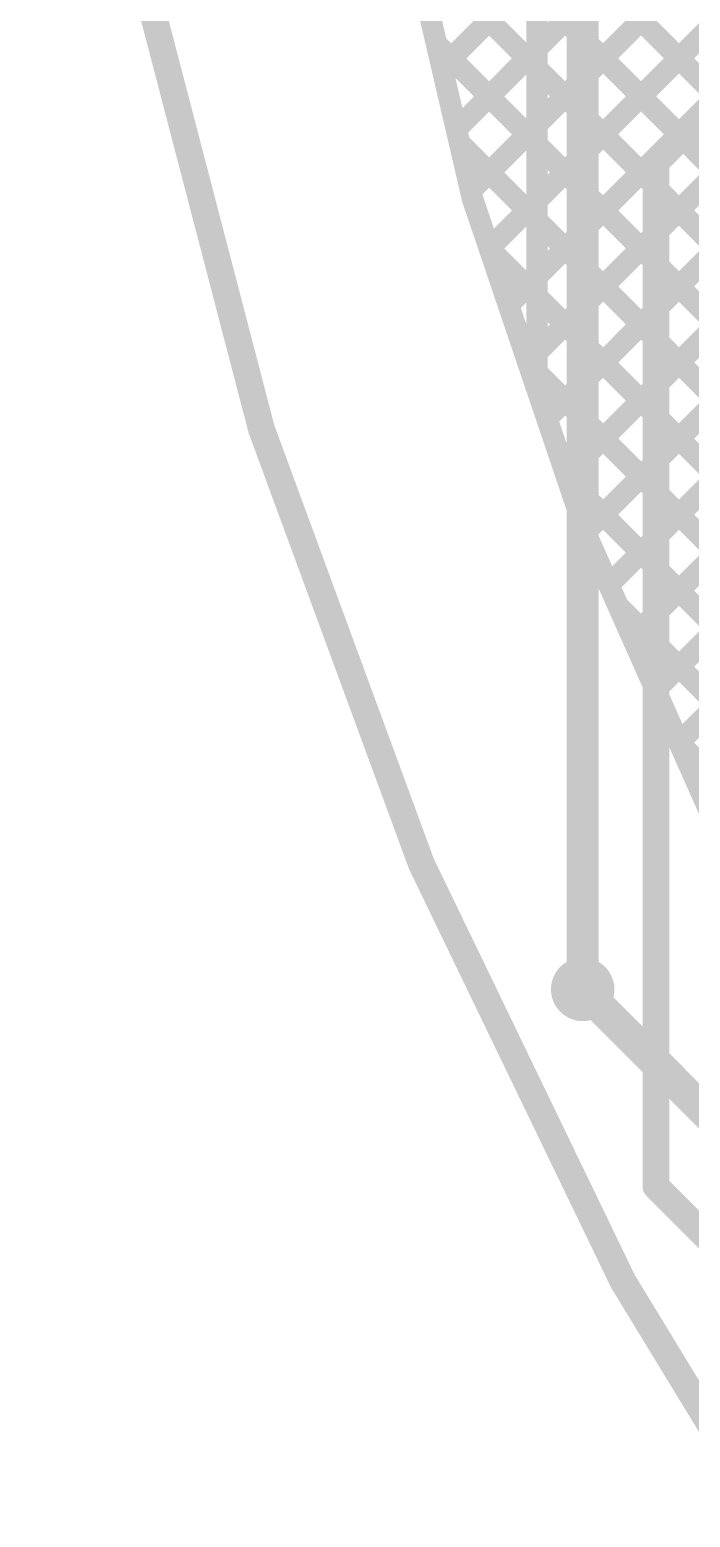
# Model space of a CAD drawing. Header units: millimetres. Extents: x -0.57 to 2.98, y -0.65 to 2.86.
# Drawn here: x -0.575 to -0.329, y 0.192 to 0.745 of the extents above; entities that cross this region are included whole.
import ezdxf

# ---------------------------------------------------------------- set-up
doc = ezdxf.new("R2010")
doc.units = ezdxf.units.MM
doc.header["$MEASUREMENT"] = 0
for name, color, linetype in [('BottomLayer', 5, 'Continuous'), ('BottomSolder', 6, 'Continuous'), ('Mechanical2', 216, 'Continuous'), ('TopLayer', 1, 'Continuous'), ('TopSolder', 216, 'Continuous'), ('ViaHoleLayer', 16, 'Continuous')]:
    doc.layers.add(name, color=color, linetype=linetype)

msp = doc.modelspace()

# ---------------------------------------------------------------- hatches: boundary and pattern name
at = {"layer": 'BottomLayer'}
h = msp.add_hatch(color=5, dxfattribs=at)
edge = h.paths.add_edge_path()
edge.add_arc((-0.36901, 0.38799), 0.01181, 0, 360)
at = {"layer": 'BottomSolder'}
h = msp.add_hatch(color=6, dxfattribs=at)
edge = h.paths.add_edge_path()
edge.add_arc((-0.36901, 0.38799), 0.00791, 0, 360)
at = {"layer": 'TopLayer'}
h = msp.add_hatch(color=1, dxfattribs=at)
edge = h.paths.add_edge_path()
edge.add_arc((-0.36901, 0.38799), 0.01181, 0, 360)
at = {"layer": 'TopSolder'}
h = msp.add_hatch(color=216, dxfattribs=at)
edge = h.paths.add_edge_path()
edge.add_arc((-0.36901, 0.38799), 0.00791, 0, 360)
at = {"layer": 'ViaHoleLayer'}
h = msp.add_hatch(color=16, dxfattribs=at)
edge = h.paths.add_edge_path()
edge.add_arc((-0.36901, 0.38799), 0.00591, 0, 360)

# ---------------------------------------------------------------- linework, layer by layer
at = {"layer": 'BottomLayer'}
for points, const_width in [([(-0.4214, 0.73093), (-0.28, 0.87233)], 0.008), ([(-0.441, 0.815), (-0.41, 0.682)], 0.008), ([(-0.43207, 0.7767), (-0.38601, 0.73064)], 0.008), ([(-0.36901, 0.38799), (-0.36901, 0.75299)], 0.012), ([(-0.38601, 0.61118), (-0.38601, 0.75299)], 0.008), ([(-0.42348, 0.73982), (-0.38601, 0.70236)], 0.008), ([(-0.41606, 0.70799), (-0.38601, 0.73803)], 0.008), ([(-0.34173, 0.69573), (-0.31046, 0.727)], 0.01), ([(-0.41071, 0.68505), (-0.38601, 0.70975)], 0.008), ([(-0.41488, 0.70294), (-0.38601, 0.67407)], 0.008), ([(-0.34173, 0.31473), (-0.34173, 0.69573)], 0.01), ([(-0.41, 0.682), (-0.38601, 0.61118)], 0.008), ([(-0.4038, 0.66368), (-0.38601, 0.68147)], 0.008), ([(-0.40374, 0.66352), (-0.38601, 0.64579)], 0.008), ([(-0.39664, 0.64255), (-0.38601, 0.65318)], 0.008), ([(-0.34173, 0.31473), (-0.23, 0.203)], 0.01)]:
    msp.add_lwpolyline(points, dxfattribs=dict(at, const_width=const_width))
for points, const_width in [([(-0.42548, 0.73982, 1), (-0.42148, 0.73982, 1)], 0.004), ([(-0.38801, 0.73803, 1), (-0.38401, 0.73803, 1)], 0.004), ([(-0.4234, 0.73093, 1), (-0.4194, 0.73093, 1)], 0.004), ([(-0.38801, 0.73064, 1), (-0.38401, 0.73064, 1)], 0.004), ([(-0.41806, 0.70799, 1), (-0.41406, 0.70799, 1)], 0.004), ([(-0.38801, 0.70975, 1), (-0.38401, 0.70975, 1)], 0.004), ([(-0.41688, 0.70294, 1), (-0.41288, 0.70294, 1)], 0.004), ([(-0.38801, 0.70236, 1), (-0.38401, 0.70236, 1)], 0.004), ([(-0.34423, 0.69573, 1), (-0.33923, 0.69573, 1)], 0.005), ([(-0.34423, 0.69573, 1), (-0.33923, 0.69573, 1)], 0.005), ([(-0.41271, 0.68505, 1), (-0.40871, 0.68505, 1)], 0.004), ([(-0.412, 0.682, 1), (-0.408, 0.682, 1)], 0.004), ([(-0.412, 0.682, 1), (-0.408, 0.682, 1)], 0.004), ([(-0.38801, 0.68147, 1), (-0.38401, 0.68147, 1)], 0.004), ([(-0.38801, 0.67407, 1), (-0.38401, 0.67407, 1)], 0.004), ([(-0.4058, 0.66368, 1), (-0.4018, 0.66368, 1)], 0.004), ([(-0.40574, 0.66352, 1), (-0.40174, 0.66352, 1)], 0.004), ([(-0.38801, 0.65318, 1), (-0.38401, 0.65318, 1)], 0.004), ([(-0.38801, 0.64579, 1), (-0.38401, 0.64579, 1)], 0.004), ([(-0.39864, 0.64255, 1), (-0.39464, 0.64255, 1)], 0.004), ([(-0.38801, 0.61118, 1), (-0.38401, 0.61118, 1)], 0.004), ([(-0.38801, 0.61118, 1), (-0.38401, 0.61118, 1)], 0.004), ([(-0.37201, 0.38799, 1), (-0.36601, 0.38799, 1)], 0.006), ([(-0.34423, 0.31473, 1), (-0.33923, 0.31473, 1)], 0.005), ([(-0.34423, 0.31473, 1), (-0.33923, 0.31473, 1)], 0.005)]:
    msp.add_lwpolyline(points, format="xyb", close=True, dxfattribs=dict(at, const_width=const_width))
at = {"layer": 'Mechanical2', "const_width": 0.01}
msp.add_lwpolyline([(1.75783, 2.80917, -6.230382), (0.64896, 2.81029)], format="xyb", dxfattribs=at)
at = {"layer": 'TopLayer'}
for points, const_width in [([(-0.4214, 0.73093), (-0.271, 0.88133)], 0.008), ([(-0.41606, 0.70799), (-0.271, 0.85305)], 0.008), ([(-0.44508, 0.84628), (-0.28015, 0.68135)], 0.008), ([(-0.41071, 0.68505), (-0.26176, 0.834)], 0.008), ([(-0.4038, 0.66368), (-0.23348, 0.834)], 0.008), ([(-0.39664, 0.64255), (-0.20519, 0.834)], 0.008), ([(-0.38948, 0.62143), (-0.17691, 0.834)], 0.008), ([(-0.38233, 0.6003), (-0.14863, 0.834)], 0.008), ([(-0.441, 0.815), (-0.41, 0.682)], 0.008), ([(-0.44067, 0.81358), (-0.29132, 0.66423)], 0.008), ([(-0.43207, 0.7767), (-0.16724, 0.51187)], 0.008), ([(-0.34186, 0.49934), (-0.0705, 0.7707)], 0.008), ([(-0.42348, 0.73982), (-0.19727, 0.51362)], 0.008), ([(-0.33314, 0.47978), (-0.0705, 0.74242)], 0.008), ([(-0.41488, 0.70294), (-0.24078, 0.52885)], 0.008), ([(-0.41, 0.682), (-0.368, 0.558)], 0.008), ([(-0.40374, 0.66352), (-0.25848, 0.51825)], 0.008), ([(-0.37517, 0.57917), (-0.29143, 0.66291)], 0.008), ([(-0.36801, 0.55804), (-0.28252, 0.64354)], 0.008), ([(-0.3593, 0.53847), (-0.26759, 0.63018)], 0.008), ([(-0.38925, 0.62075), (-0.26594, 0.49743)], 0.008), ([(-0.35058, 0.51891), (-0.25179, 0.6177)], 0.008), ([(-0.37477, 0.57797), (-0.22264, 0.42585)], 0.008), ([(-0.368, 0.558), (-0.286, 0.374)], 0.008), ([(-0.35588, 0.5308), (-0.22225, 0.39717)], 0.008), ([(-0.33314, 0.47978), (-0.16636, 0.313)], 0.008), ([(-0.36901, 0.38799), (-0.27703, 0.296)], 0.012)]:
    msp.add_lwpolyline(points, dxfattribs=dict(at, const_width=const_width))
for points, const_width in [([(-0.42548, 0.73982, 1), (-0.42148, 0.73982, 1)], 0.004), ([(-0.4234, 0.73093, 1), (-0.4194, 0.73093, 1)], 0.004), ([(-0.41806, 0.70799, 1), (-0.41406, 0.70799, 1)], 0.004), ([(-0.41688, 0.70294, 1), (-0.41288, 0.70294, 1)], 0.004), ([(-0.41271, 0.68505, 1), (-0.40871, 0.68505, 1)], 0.004), ([(-0.412, 0.682, 1), (-0.408, 0.682, 1)], 0.004), ([(-0.412, 0.682, 1), (-0.408, 0.682, 1)], 0.004), ([(-0.4058, 0.66368, 1), (-0.4018, 0.66368, 1)], 0.004), ([(-0.40574, 0.66352, 1), (-0.40174, 0.66352, 1)], 0.004), ([(-0.39864, 0.64255, 1), (-0.39464, 0.64255, 1)], 0.004), ([(-0.39148, 0.62143, 1), (-0.38748, 0.62143, 1)], 0.004), ([(-0.39125, 0.62075, 1), (-0.38725, 0.62075, 1)], 0.004), ([(-0.38433, 0.6003, 1), (-0.38033, 0.6003, 1)], 0.004), ([(-0.37717, 0.57917, 1), (-0.37317, 0.57917, 1)], 0.004), ([(-0.37677, 0.57797, 1), (-0.37277, 0.57797, 1)], 0.004), ([(-0.37001, 0.55804, 1), (-0.36601, 0.55804, 1)], 0.004), ([(-0.37, 0.558, 1), (-0.366, 0.558, 1)], 0.004), ([(-0.37, 0.558, 1), (-0.366, 0.558, 1)], 0.004), ([(-0.3613, 0.53847, 1), (-0.3573, 0.53847, 1)], 0.004), ([(-0.35788, 0.5308, 1), (-0.35388, 0.5308, 1)], 0.004), ([(-0.35258, 0.51891, 1), (-0.34858, 0.51891, 1)], 0.004), ([(-0.34386, 0.49934, 1), (-0.33986, 0.49934, 1)], 0.004), ([(-0.33514, 0.47978, 1), (-0.33114, 0.47978, 1)], 0.004), ([(-0.33514, 0.47978, 1), (-0.33114, 0.47978, 1)], 0.004), ([(-0.37201, 0.38799, 1), (-0.36601, 0.38799, 1)], 0.006)]:
    msp.add_lwpolyline(points, format="xyb", close=True, dxfattribs=dict(at, const_width=const_width))

doc.saveas('drawing.dxf')
